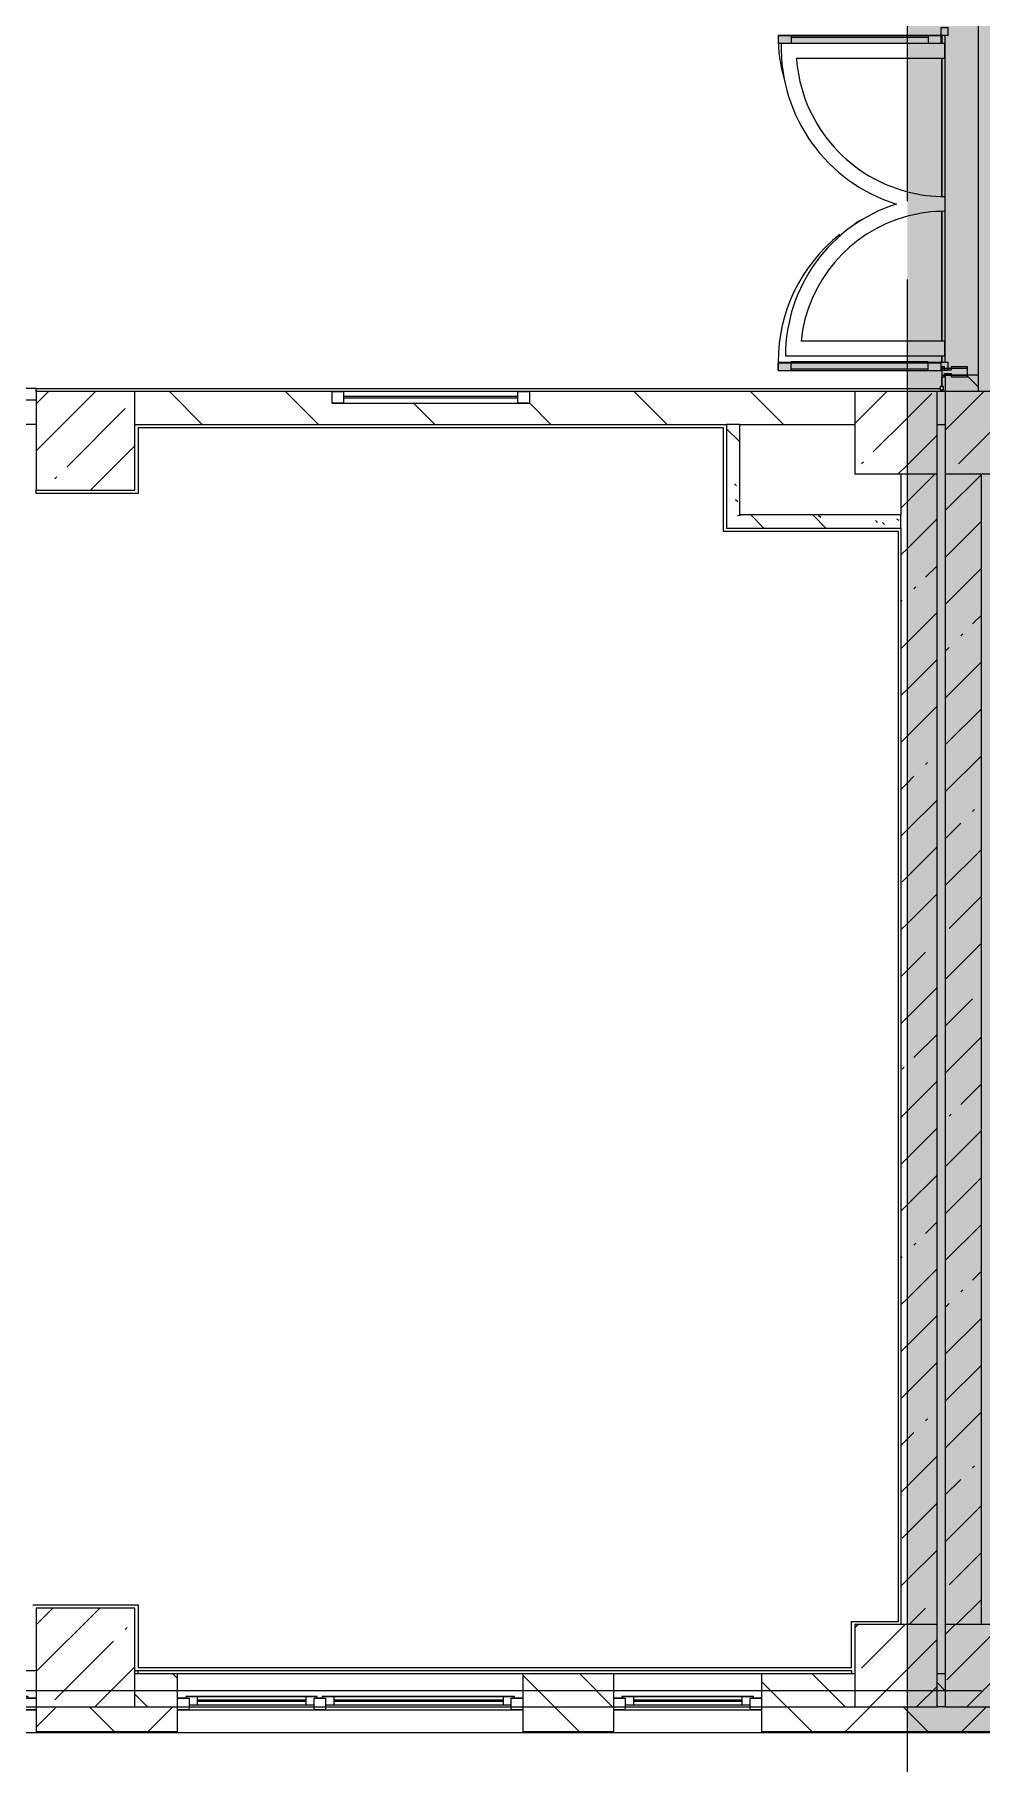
# Model space of a CAD drawing. Header units: millimetres. Extents: x 35224 to 234359, y -8553 to 29000.
# Drawn here: x 140349 to 146109, y -444 to 10072 of the extents above; entities that cross this region are included whole.
import ezdxf

# ---------------------------------------------------------------- set-up
doc = ezdxf.new("R2010")
doc.units = ezdxf.units.MM
doc.linetypes.add('Осевая', pattern=[3175, 635, -476.25, 1587.5, -476.25])
doc.layers.add('A-DETL-GENF-2', color=7, linetype='Continuous', lineweight=9, true_color=0xc0c0c0, transparency=0.4)
for name, color, linetype, lineweight, true_color in [('A-DETL-GENF-3', 7, 'Continuous', 5, 0xaaaaaa), ('A-DETL-GENF-4', 7, 'Continuous', 5, 0xb7b7b7), ('A-DETL-GENF-5', 7, 'Continuous', 5, 0xe2e2e2), ('A-DOOR-2', 7, 'Continuous', 5, 0xaaaaaa), ('A-DOOR-4', 7, 'Continuous', 5, 0xb7b7b7), ('A-FLOR-1', 7, 'Continuous', 5, 0xb7b7b7), ('A-FLOR-2', 7, 'Continuous', 5, 0xaaaaaa), ('A-GLAZ-CWMG-2', 7, 'Continuous', 5, 0x737373), ('A-WALL-5', 7, 'Continuous', 5, 0x737373), ('A-WALL-6', 7, 'Continuous', 9, 0x737373), ('I-WALL-2', 7, 'Continuous', 5, 0x737373), ('I-WALL-4', 7, 'Continuous', 5, 0x787878), ('S-COLS-2', 7, 'Continuous', 5, 0x737373)]:
    doc.layers.add(name, color=color, linetype=linetype, lineweight=lineweight, true_color=true_color)
for name, color, linetype, lineweight in [('A-GLAZ-1', 7, 'Continuous', 5), ('A-GLAZ-CWMG-3', 7, 'Continuous', 5), ('A-WALL', 7, 'Continuous', 9), ('A-WALL-4', 7, 'Continuous', 5), ('I-WALL-3', 7, 'Continuous', 5), ('S-COLS-1', 7, 'Continuous', 5), ('Оси', 7, 'Continuous', 9), ('Оси-2', 7, 'Осевая', 9)]:
    doc.layers.add(name, color=color, linetype=linetype, lineweight=lineweight)
pattern_1 = [(135, (107348.7, 0), (-176.7767, -176.7767), [])]
pattern_2 = [(45, (107348.7, 0), (-353.5534, 353.5534), []), (135, (107348.7, 0), (-353.5534, -353.5534), [])]
pattern_3 = [(45, (107348.7, 0), (-285.123, 285.123), []), (45, (107633.8, 0), (-285.123, 285.123), [504.031, -100.806, 16.764, -84.042])]
pattern_4 = [(45, (-38240, -150), (-285.123, 285.123), []), (45, (-37954.88, -150), (-285.123, 285.123), [504.031, -100.806, 16.764, -84.042])]
pattern_5 = [(45, (-38240, -7650), (-285.123, 285.123), []), (45, (-37954.88, -7650), (-285.123, 285.123), [504.031, -100.806, 16.764, -84.042])]
pattern_6 = [(135, (107348.7, 0), (-377.171, -377.171), [533.4, -88.9, 17.78, -88.9]), (135, (107348.7, 376.94), (-377.171, -377.171), []), (50, (107348.7, 0), (637.6445, -55.7866), [66.675, -733.425]), (355, (107348.7, 0), (-123.349, 668.699), [53.34, -586.74]), (100.451, (107401.8, -4.65), (514.299, 612.908), [56.665, -623.315]), (46.184, (107348.7, 177.8), (948.776, -147.15), [100.012, -1100.137]), (96.636, (107427.8, 165.5), (830.91, 865.997), [84.998, -934.973]), (351.184, (107348.7, 177.8), (830.918, 865.988), [80.01, -880.11]), (21, (107437.6, 133.35), (530.6506, -357.928), [66.675, -733.425]), (326, (107437.6, 133.35), (216.308, 644.658), [53.34, -586.74]), (71.451, (107481.8, 103.5), (746.96, 286.724), [56.665, -623.315]), (37.5, (107348.7, 0), (10.8105, 295.9426), [16.764, -562.864, 16.764, -578.866, -588.962]), (37.5, (107348.7, 0), (10.8105, 295.9426), [-1175.258, 16.764, -572.198]), (7.5, (107348.7, 0), (233.8692, 350.6318), [16.764, -322.834, 16.764, -549.529, -224.472]), (7.5, (107348.7, 0), (233.8692, 350.6318), [-905.891, 16.764, -207.708]), (327.5, (107150.44, 0), (474.5678, -20.0513), [16.764, -205.486, 16.764, -676.656, -920.115]), (327.5, (107150.44, 0), (474.5678, -20.0513), [-915.67, 16.764, -903.351]), (317.5, (107061.54, 0), (518.452, 88.9934), [16.764, -272.161, 16.764, -443.738, -653.415]), (317.5, (107061.54, 0), (518.452, 88.9934), [-749.427, 16.764, -636.651])]
pattern_7 = [(135, (107348.7, 0), (-353.5534, -353.5534), [])]

# ---------------------------------------------------------------- blocks, each defined once
blk = doc.blocks.new('BSC_Колонна _Прямоугольная - 500х500-23286270-3_7_2_птичка')
at = {"layer": 'S-COLS-1'}
h = blk.add_hatch(dxfattribs=at)
h.set_pattern_fill('FP_68', color=256, style=0, pattern_type=2)
h.set_pattern_definition([(45, (-38790, -7650), (-285.123, 285.123), []), (45, (-38504.88, -7650), (-285.123, 285.123), [504.031, -100.806, 16.764, -84.042])])
h.paths.add_polyline_path([(-250, -250), (250, -250), (250, 250), (-250, 250), (-250, 100)])
at = {"layer": 'S-COLS-2'}
for p, q in [((250, 250), (-250, 250)), ((-250, 250), (-250, -250)), ((250, -250), (250, 250)), ((-250, -250), (250, -250))]:
    blk.add_line(p, q, dxfattribs=at)
blk = doc.blocks.new('BSC_Колонна _Прямоугольная - 500х500-V104-3_7_2_птичка')
at = {"layer": 'S-COLS-1'}
h = blk.add_hatch(dxfattribs=at)
h.set_pattern_fill('FP_75', color=256, style=0, pattern_type=2)
h.set_pattern_definition([(45, (-38790, -150), (-285.123, 285.123), []), (45, (-38504.88, -150), (-285.123, 285.123), [504.031, -100.806, 16.764, -84.042])])
h.paths.add_polyline_path([(-250, -250), (250, -250), (250, 250), (-250, 250), (-250, 80)])
at = {"layer": 'S-COLS-2'}
for p, q in [((250, 250), (-250, 250)), ((-250, 250), (-250, -250)), ((250, -250), (250, 250)), ((-250, -250), (250, -250))]:
    blk.add_line(p, q, dxfattribs=at)
blk = doc.blocks.new('BSC_Колонна _Прямоугольная - 600х600-V122-3_7_2_птичка')
at = {"layer": 'S-COLS-1'}
h = blk.add_hatch(dxfattribs=at)
h.set_pattern_fill('FP_102', color=256, style=0, pattern_type=2)
h.set_pattern_definition([(45, (-33310, -7600), (-285.123, 285.123), []), (45, (-33024.88, -7600), (-285.123, 285.123), [504.031, -100.806, 16.764, -84.042])])
h.paths.add_polyline_path([(-300, -300), (300, -300), (300, 300), (-300, 300), (-300, 150)])
for p, q in [((300, 300), (-300, 300)), ((-300, 300), (-300, -300)), ((300, -300), (300, 300)), ((-300, -300), (300, -300))]:
    blk.add_line(p, q, dxfattribs=at)
blk = doc.blocks.new('BSC_Колонна _Прямоугольная - 600х600-V123-3_7_2_птичка')
at = {"layer": 'S-COLS-1'}
h = blk.add_hatch(dxfattribs=at)
h.set_pattern_fill('FP_103', color=256, style=0, pattern_type=2)
h.set_pattern_definition([(45, (-33310, -200), (-285.123, 285.123), []), (45, (-33024.88, -200), (-285.123, 285.123), [504.031, -100.806, 16.764, -84.042])])
h.paths.add_polyline_path([(-300, -300), (300, -300), (300, 300), (-300, 300), (-300, 30)])
for p, q in [((300, 300), (-300, 300)), ((-300, 300), (-300, -300)), ((300, -300), (300, 300)), ((-300, -300), (300, -300))]:
    blk.add_line(p, q, dxfattribs=at)
blk = doc.blocks.new('120_Окно_СКБ_2Ст - 120_Окно_СКБ_2Ст 2100х2400 _мал створка справа_-22446225-3_7_2_птичка')
at = {"layer": 'A-GLAZ-1'}
for p, q in [((-1050, -127), (-1050, -57)), ((-1050, -57), (-980, -57)), ((1050, -57), (-1050, -57)), ((-980, -57), (-980, -127)), ((150, -87), (-980, -87)), ((-980, -87), (-980, -127)), ((-930, -137), (-930, -87)), ((100, -137), (100, -87)), ((150, -127), (150, -57)), ((150, -57), (220, -57)), ((150, -127), (150, -87)), ((220, -57), (220, -127)), ((980, -87), (220, -87)), ((220, -87), (220, -127)), ((270, -137), (270, -87)), ((930, -137), (930, -87)), ((980, -127), (980, -57)), ((980, -57), (1050, -57)), ((980, -127), (980, -87)), ((1050, -57), (1050, -127)), ((-980, -127), (-1050, -127)), ((-1050, -127), (-1000, -127)), ((-980, -127), (-1000, -127)), ((-1000, -127), (-1000, -137)), ((-1000, -137), (170, -137)), ((170, -137), (-1000, -137)), ((-930, -107), (100, -107)), ((100, -117), (-930, -117)), ((220, -127), (150, -127)), ((170, -127), (150, -127)), ((170, -127), (200, -127)), ((170, -137), (170, -127)), ((220, -127), (200, -127)), ((200, -127), (200, -137)), ((200, -137), (1000, -137)), ((1000, -137), (200, -137)), ((270, -107), (930, -107)), ((930, -117), (270, -117)), ((1050, -127), (980, -127)), ((1000, -127), (980, -127)), ((1000, -127), (1050, -127)), ((1000, -137), (1000, -127))]:
    blk.add_line(p, q, dxfattribs=at)
blk = doc.blocks.new('120_Окно_СКБ_1Ст - 120_Окно_СКБ_1Ст 900х2500_h_-22445987-3_7_2_птичка')
at = {"layer": 'A-GLAZ-1'}
for p, q in [((-450, -127), (-450, -57)), ((-450, -57), (-380, -57)), ((450, -57), (-450, -57)), ((-380, -57), (-380, -127)), ((380, -87), (-380, -87)), ((-380, -87), (-380, -127)), ((-330, -137), (-330, -87)), ((330, -137), (330, -87)), ((380, -127), (380, -57)), ((380, -57), (450, -57)), ((380, -127), (380, -87)), ((450, -57), (450, -127)), ((-380, -127), (-450, -127)), ((-450, -127), (-400, -127)), ((-380, -127), (-400, -127)), ((-400, -127), (-400, -137)), ((-400, -137), (400, -137)), ((400, -137), (-400, -137)), ((-330, -107), (330, -107)), ((330, -117), (-330, -117)), ((450, -127), (380, -127)), ((400, -127), (380, -127)), ((400, -127), (450, -127)), ((400, -137), (400, -127))]:
    blk.add_line(p, q, dxfattribs=at)
blk = doc.blocks.new('BSC_Колонна _Прямоугольная - 500х500-V156-3_7_2_птичка')
at = {"layer": 'S-COLS-1'}
h = blk.add_hatch(dxfattribs=at)
h.set_pattern_fill('FP_133', color=256, style=0, pattern_type=2)
h.set_pattern_definition(pattern_4)
h.paths.add_polyline_path([(-15, -250), (70, -250), (70, 250), (-250, 250), (-250, -250)])
h = blk.add_hatch(dxfattribs=at)
h.set_pattern_fill('FP_133', color=256, style=0, pattern_type=2)
h.set_pattern_definition(pattern_4)
h.paths.add_polyline_path([(93, -250), (250, -250), (250, 250), (70, 250), (70, -250)])
for p, q in [((70, 250), (-250, 250)), ((-250, 250), (-250, -250)), ((-250, -250), (70, -250))]:
    blk.add_line(p, q, dxfattribs=at)
at = {"layer": 'S-COLS-2'}
for p, q in [((250, 250), (70, 250)), ((250, -250), (250, 250)), ((70, -250), (250, -250))]:
    blk.add_line(p, q, dxfattribs=at)
blk = doc.blocks.new('BSC_Колонна _Прямоугольная - 500х500-V157-3_7_2_птичка')
at = {"layer": 'S-COLS-1'}
h = blk.add_hatch(dxfattribs=at)
h.set_pattern_fill('FP_134', color=256, style=0, pattern_type=2)
h.set_pattern_definition(pattern_5)
h.paths.add_polyline_path([(-15, -250), (70, -250), (70, 250), (-250, 250), (-250, -250)])
h = blk.add_hatch(dxfattribs=at)
h.set_pattern_fill('FP_134', color=256, style=0, pattern_type=2)
h.set_pattern_definition(pattern_5)
h.paths.add_polyline_path([(70, -250), (250, -250), (250, 250), (70, 250), (70, 100)])
for p, q in [((70, 250), (-250, 250)), ((-250, 250), (-250, -250)), ((-250, -250), (70, -250))]:
    blk.add_line(p, q, dxfattribs=at)
at = {"layer": 'S-COLS-2'}
for p, q in [((250, 250), (70, 250)), ((250, -250), (250, 250)), ((70, -250), (250, -250))]:
    blk.add_line(p, q, dxfattribs=at)
blk = doc.blocks.new('120_Окно_СКБ_1Ст - 120_Окно_СКБ_1Ст 400х1200 EI30-24228909-3_7_2_птичка')
at = {"layer": 'A-GLAZ-1'}
for p, q in [((-600, 30), (-600, 100)), ((-600, 100), (-530, 100)), ((600, 100), (-600, 100)), ((-530, 30), (-600, 30)), ((-600, 30), (600, 30)), ((-530, 100), (-530, 30)), ((530, 70), (-530, 70)), ((530, 60), (-530, 60)), ((530, 30), (530, 100)), ((530, 100), (600, 100)), ((600, 30), (530, 30)), ((600, 100), (600, 30))]:
    blk.add_line(p, q, dxfattribs=at)
blk = doc.blocks.new('Прямоугольный импост - 50 x 70 мм-31700031-3_7_2_птичка')
at = {"layer": 'A-GLAZ-CWMG-3'}
for p, q in [((-70, 35), (0, 35)), ((-70, -35), (-70, 35)), ((0, -35), (-70, -35)), ((0, -15), (0, -35))]:
    blk.add_line(p, q, dxfattribs=at)
blk = doc.blocks.new('Прямоугольный импост - Импост структурный с накладкой - 160мм Темный-31239214-3_7_2_птичка')
at = {"layer": 'A-GLAZ-CWMG-2'}
for p, q in [((-50, 0), (-50, 17)), ((-50, 17), (0, 17)), ((-40, 0), (-50, 0)), ((-40, -40), (-40, 0)), ((0, 0), (-10, 0)), ((-10, 0), (-10, -40)), ((0, 17), (0, 0)), ((-50, -140), (-50, -40)), ((-50, -40), (-40, -40)), ((-10, -40), (0, -40)), ((0, -40), (0, -140)), ((0, -140), (-50, -140))]:
    blk.add_line(p, q, dxfattribs=at)
blk = doc.blocks.new('Дверь_Витражная_остекление_ - ДВН_ДАО_Главный вход_1800 в свету 5-32258809-3_7_2_птичка')
at = {"layer": 'A-DETL-GENF-5'}
for points in [[(-948, -20), (-993, -20), (-992, -226), (-948, -226)], [(1043, -20), (997, -20), (997, -226), (1043, -226)], [(-948, -1013), (-948, -226), (-993, -226), (-993, -1013)], [(1043, -311), (1043, -226), (997, -226), (997, -1013), (1043, -1013)]]:
    blk.add_hatch(color=256, dxfattribs=at).paths.add_polyline_path(points)
at = {"layer": 'A-DETL-GENF-3'}
for p, q in [((-993, -1013), (-993, -226)), ((-993, -226), (-993, -1013)), ((-983, -933), (-983, -226)), ((-948, -1013), (-948, -226)), ((-948, -1013), (-948, -226)), ((989, -933), (989, -226)), ((997, -1013), (997, -226)), ((997, -226), (997, -1013)), ((1033, -933), (1033, -226)), ((1043, -1013), (1043, -226)), ((1043, -1013), (1043, -226)), ((-993, -933), (-948, -933)), ((1043, -933), (997, -933)), ((-993, -1013), (-948, -1013)), ((-993, -1013), (-948, -1013)), ((1043, -1013), (997, -1013)), ((997, -1013), (1043, -1013))]:
    blk.add_line(p, q, dxfattribs=at)
at = {"layer": 'A-DETL-GENF-4'}
for p, q in [((-948, -20), (-993, -20)), ((-993, -226), (-993, -20)), ((-948, -20), (-993, -20)), ((-993, -20), (-993, -226)), ((-993, -100), (-948, -100)), ((-983, -226), (-983, -100)), ((-948, -226), (-948, -20)), ((-948, -226), (-948, -20)), ((989, -226), (989, -100)), ((997, -226), (997, -20)), ((997, -20), (997, -226)), ((1043, -100), (997, -100)), ((1033, -226), (1033, -100)), ((1043, -226), (1043, -20)), ((1043, -226), (1043, -20))]:
    blk.add_line(p, q, dxfattribs=at)
at = {"layer": 'A-DOOR-2'}
for p, q in [((-993, -1013), (-993, -226)), ((993, -1013), (993, -226))]:
    blk.add_line(p, q, dxfattribs=at)
for centre, start, end in [((993, -20), 208.9884, 212.16), ((993, -20), 218.4779, 270), ((-993, -20), 270, 285.599)]:
    blk.add_arc(centre, 993, start, end, dxfattribs=at)
at = {"layer": 'A-DOOR-4'}
for p, q in [((-1043, 20), (-993, 20)), ((-1043, -20), (-1043, 20)), ((-993, 20), (-993, -20)), ((993, 20), (1043, 20)), ((993, -20), (993, 20)), ((1043, 20), (1043, -20)), ((-993, -20), (-1043, -20)), ((-993, -226), (-993, -20)), ((993, -226), (993, -20)), ((1043, -20), (993, -20))]:
    blk.add_line(p, q, dxfattribs=at)
blk = doc.blocks.new('Прямоугольный импост - Импост структурный с накладкой - 160мм Темный-31915521-3_7_2_птичка')
at = {"layer": 'A-GLAZ-CWMG-2'}
for p, q in [((-25, 0), (-25, 17)), ((-25, 17), (25, 17)), ((-15, 0), (-25, 0)), ((-15, -40), (-15, 0)), ((25, 0), (15, 0)), ((15, 0), (15, -40)), ((25, 17), (25, 0)), ((-25, -140), (-25, -40)), ((-25, -40), (-15, -40)), ((15, -40), (25, -40)), ((25, -40), (25, -140)), ((25, -140), (-25, -140))]:
    blk.add_line(p, q, dxfattribs=at)

msp = doc.modelspace()

# ---------------------------------------------------------------- hatches: boundary and pattern name
at = {"layer": 'A-DETL-GENF-2'}
msp.add_hatch(color=256, dxfattribs=at).paths.add_polyline_path([(178200.6, -251.7), (183198.7, -251.7), (183198.7, 3288.3), (191918.7, 3288.3), (191918.7, 27348.3), (149258.7, 27348.3), (149258.7, 23888.3), (145658.8, 23888.3), (145658.8, -251.7), (177268.4, -251.7)])
at = {"layer": 'A-WALL-4'}
h = msp.add_hatch(dxfattribs=at)
h.set_pattern_fill('FP_91', color=256, style=0, pattern_type=2)
h.set_pattern_definition(pattern_1)
h.paths.add_polyline_path([(139458.7, -100), (139458.7, 100), (138231.5, 100), (138231.5, -100), (139048.1, -100)])
h.paths.add_polyline_path([(145338.7, -100), (145338.7, 100), (144771.7, 100), (144771.7, -100)])
h.paths.add_polyline_path([(137183.7, -100), (137331.5, -100), (137331.5, 100), (137158.4, 100), (137158.4, -100)])
h.paths.add_polyline_path([(143709.1, -100), (143871.7, -100), (143871.7, 100), (143318.7, 100), (143318.7, -100)])
h.paths.add_polyline_path([(140958.7, -100), (141218.7, -100), (141218.7, 100), (140958.7, 100), (140958.7, 39.5)])
h.paths.add_polyline_path([(126708.7, -100), (128058.7, -100), (128058.7, 100), (126708.7, 100)])
h.paths.add_polyline_path([(124132.8, -100), (124608.7, -100), (124608.7, 100), (123858.7, 100), (123858.7, -100)])
h.paths.add_polyline_path([(132522.6, -100), (132908.7, -100), (132908.7, 100), (132158.7, 100), (132158.7, -100)])
h.paths.add_polyline_path([(130058.7, -100), (130058.7, 100), (129858.7, 100), (129858.7, -100)])
h.paths.add_polyline_path([(133758.4, -100), (133758.4, 100), (133508.7, 100), (133508.7, -100)])
h.paths.add_polyline_path([(122958.7, -100), (122958.7, 100), (122208.7, 100), (122208.7, -100)])
h.paths.add_polyline_path([(128958.7, -100), (129258.7, -100), (129258.7, 100), (128958.7, 100)])
h.paths.add_polyline_path([(118458.7, -100), (118458.7, 100), (117708.4, 100), (117708.4, -100)])
h.paths.add_polyline_path([(119358.7, -100), (119508.7, -100), (119508.7, 100), (119358.7, 100)])
h.paths.add_polyline_path([(115008.7, -100), (115008.7, 100), (114178.7, 100), (114178.7, -100), (114810.8, -100)])
h = msp.add_hatch(dxfattribs=at)
h.set_pattern_fill('FP_91', color=256, style=0, pattern_type=2)
h.set_pattern_definition(pattern_1)
h.paths.add_polyline_path([(172607.4, -100), (172758.7, -100), (172758.7, 100), (172508.7, 100), (172508.7, -100)])
h.paths.add_polyline_path([(162353.2, -100), (162858.7, -100), (162858.7, 100), (162108.7, 100), (162108.7, -100)])
h.paths.add_polyline_path([(164258.7, -100), (165158.7, -100), (165158.7, 100), (164258.7, 100), (164258.7, -52.2)])
h.paths.add_polyline_path([(171608.7, -100), (171608.7, 100), (171058.7, 100), (171058.7, -100)])
h.paths.add_polyline_path([(168758.7, -100), (168958.7, -100), (168958.7, 100), (168758.7, 100), (168758.7, 42.9)])
h.paths.add_polyline_path([(155508.7, -100), (155508.7, 100), (155258.7, 100), (155258.7, -100)])
h.paths.add_polyline_path([(158358.7, -100), (158358.7, 100), (157608.7, 100), (157608.7, -100)])
h.paths.add_polyline_path([(151166.7, -100), (151658.7, -100), (151658.7, 100), (150758.7, 100), (150758.7, -100)])
h.paths.add_polyline_path([(159758.7, -100), (160008.7, -100), (160008.7, 100), (159758.7, 100), (159758.7, 33.3)])
h.paths.add_polyline_path([(150258.7, -100), (150258.7, 100), (150008.7, 100), (150008.7, -100)])
h.paths.add_polyline_path([(149108.7, -100), (149108.7, 100), (148488.7, 100), (148488.7, -100)])
h.paths.add_polyline_path([(145838.7, -100), (145888.7, -100), (145888.7, 100), (145838.7, 100)])
h = msp.add_hatch(dxfattribs=at)
h.set_pattern_fill('FP_93', color=256, style=0, pattern_type=2)
h.set_pattern_definition(pattern_2)
h.paths.add_polyline_path([(140912.5, -250), (141218.7, -250), (141218.7, -100), (140358.7, -100), (140358.7, -250)])
h.paths.add_polyline_path([(145658.8, -250), (145658.8, -100), (144771.7, -100), (144771.7, -250), (145573.5, -250)])
h.paths.add_polyline_path([(137331.5, -250), (137331.5, -100), (136558.4, -100), (136558.4, -250), (137183.7, -250)])
h.paths.add_polyline_path([(138231.5, -250), (139458.7, -250), (139458.7, -100), (138231.5, -100)])
h.paths.add_polyline_path([(143709.1, -250), (143871.7, -250), (143871.7, -100), (143318.7, -100), (143318.7, -250)])
h.paths.add_polyline_path([(133454.9, -250), (133758.4, -250), (133758.4, -100), (132158.7, -100), (132158.7, -250), (132522.6, -250)])
h.paths.add_polyline_path([(128058.7, -250), (128058.7, -100), (126708.7, -100), (126708.7, -250), (126929.4, -250)])
h.paths.add_polyline_path([(128958.7, -250), (130058.7, -250), (130058.7, -100), (128958.7, -100)])
h.paths.add_polyline_path([(122208.7, -250), (122958.7, -250), (122958.7, -100), (122208.7, -100)])
h.paths.add_polyline_path([(123858.7, -250), (124608.7, -250), (124608.7, -100), (123858.7, -100)])
h.paths.add_polyline_path([(120108.7, -250), (120108.7, -100), (119358.7, -100), (119358.7, -250), (119471.8, -250)])
h.paths.add_polyline_path([(114178.7, -250), (115608.4, -250), (115608.4, -100), (114178.7, -100)])
h.paths.add_polyline_path([(117708.4, -250), (118458.7, -250), (118458.7, -100), (117708.4, -100)])
h.paths.add_polyline_path([(111078.7, -250), (111078.7, -100), (107088.7, -100), (107088.7, -250), (110149.8, -250)])
h = msp.add_hatch(dxfattribs=at)
h.set_pattern_fill('FP_93', color=256, style=0, pattern_type=2)
h.set_pattern_definition(pattern_2)
h.paths.add_polyline_path([(163975.8, -250), (163975.8, -100), (163758.7, -100), (163758.7, -250)])
h.paths.add_polyline_path([(162858.7, -250), (162858.7, -100), (162108.7, -100), (162108.7, -250), (162353.2, -250)])
h.paths.add_polyline_path([(149108.7, -250), (149108.7, -100), (148488.7, -100), (148488.7, -250)])
h.paths.add_polyline_path([(151658.7, -250), (151658.7, -100), (150008.7, -100), (150008.7, -250), (151166.7, -250)])
h.paths.add_polyline_path([(155508.7, -250), (155508.7, -100), (154758.7, -100), (154758.7, -250), (155258.7, -250)])
h.paths.add_polyline_path([(160008.7, -250), (160008.7, -100), (159258.7, -100), (159258.7, -250), (159556.6, -250)])
h.paths.add_polyline_path([(157608.7, -250), (158358.7, -250), (158358.7, -100), (157608.7, -100)])
h.paths.add_polyline_path([(145658.8, -250), (146388.7, -250), (146388.7, -100), (145658.8, -100), (145658.8, -182.3)])
at = {"layer": 'I-WALL-3'}
h = msp.add_hatch(dxfattribs=at)
h.set_pattern_fill('FP_92', color=256, style=0, pattern_type=2)
h.set_pattern_definition(pattern_7)
h.paths.add_polyline_path([(145888.7, 7900), (146088.7, 7900), (146088.7, 8000), (145888.7, 8000)])
h.paths.add_polyline_path([(145888.7, 10130), (146088.7, 10130), (146088.7, 10230), (145888.7, 10230)])
h = msp.add_hatch(dxfattribs=at)
h.set_pattern_fill('FP_92', color=256, style=0, pattern_type=2)
h.set_pattern_definition(pattern_7)
h.paths.add_polyline_path([(144638.7, 7700), (145338.7, 7700), (145338.7, 7900), (143358.7, 7900), (143358.7, 7830), (142158.7, 7830), (142158.7, 7900), (140958.7, 7900), (140958.7, 7700), (144558.7, 7700)])
h.paths.add_polyline_path([(137858.7, 7700), (137858.7, 7900), (137158.4, 7900), (137158.4, 7700), (137788.4, 7700)])
h = msp.add_hatch(dxfattribs=at)
h.set_pattern_fill('FP_92', color=256, style=0, pattern_type=2)
h.set_pattern_definition(pattern_7)
h.paths.add_polyline_path([(149478.7, 7700), (150258.7, 7700), (150258.7, 7900), (149478.7, 7900)])
h.paths.add_polyline_path([(146844.6, 7700), (146978.7, 7700), (146978.7, 7900), (146388.7, 7900), (146388.7, 7700)])
h.paths.add_polyline_path([(145888.7, 7700), (145888.7, 7900), (145838.7, 7900), (145838.7, 7700)])
h = msp.add_hatch(dxfattribs=at)
h.set_pattern_fill('FP_89', color=256, style=0, pattern_type=2)
h.set_pattern_definition(pattern_3)
h.paths.add_polyline_path([(145658.8, 400), (145658.8, 7400), (145618.7, 7400), (145618.7, 400)])
h = msp.add_hatch(dxfattribs=at)
h.set_pattern_fill('FP_89', color=256, style=0, pattern_type=2)
h.set_pattern_definition(pattern_3)
h.paths.add_polyline_path([(145658.8, 400), (145838.7, 400), (145838.7, 7400), (145658.8, 7400), (145658.8, 808.9)])
h = msp.add_hatch(dxfattribs=at)
h.set_pattern_fill('FP_89', color=256, style=0, pattern_type=2)
h.set_pattern_definition(pattern_3)
h.paths.add_polyline_path([(145888.7, 400), (146108.7, 400), (146108.7, 7400), (145888.7, 7400), (145888.7, 808.9)])
at = {"layer": 'I-WALL-4'}
h = msp.add_hatch(dxfattribs=at)
h.set_pattern_fill('FP_99', color=256, style=0, pattern_type=2)
h.set_pattern_definition(pattern_6)
h.paths.add_polyline_path([(144638.7, 7150), (144638.7, 7700), (144558.7, 7700), (144558.7, 7150)])
h = msp.add_hatch(dxfattribs=at)
h.set_pattern_fill('FP_99', color=256, style=0, pattern_type=2)
h.set_pattern_definition(pattern_6)
h.paths.add_polyline_path([(145618.7, 7070), (145618.7, 7150), (144558.7, 7150), (144558.7, 7070), (145573.5, 7070)])

# ---------------------------------------------------------------- linework, layer by layer
at = {"layer": 'A-FLOR-1'}
for p, q in [((145868.2, 10064.1), (145868.2, 10018)), ((145868.7, 10018), (145868.7, 10064.1)), ((145885.7, 9928), (145885.7, 10018)), ((145868.2, 9928), (145868.2, 9088.1)), ((145868.7, 9088.1), (145868.7, 9928)), ((145888.7, 8997), (145888.7, 9087)), ((145868.2, 8995.9), (145868.2, 8207.6)), ((145868.7, 8207.6), (145868.7, 8995.9)), ((145885.7, 8117.6), (145885.7, 8207.6)), ((145868.2, 8117.6), (145868.2, 8080)), ((145868.7, 8080), (145868.7, 8117.6)), ((145868.2, 7991.2), (145868.2, 7931)), ((145868.2, 7911), (145868.2, 7900)), ((145868.7, 7931), (145868.7, 7990.6))]:
    msp.add_line(p, q, dxfattribs=at)
for centre, radius, start, end in [((145885.7, 9992), 905, 255.46254, 270.18994), ((145885.7, 8118), 879, 89.80445, 104.9812)]:
    msp.add_arc(centre, radius, start, end, dxfattribs=at)
at = {"layer": 'A-FLOR-2'}
for p, q in [((145885.7, 10018), (144891, 10018)), ((144983, 9928), (145885.7, 9928)), ((145885.7, 8207.6), (145011.3, 8207.6)), ((144916.7, 8117.6), (145885.7, 8117.6)), ((140358.7, 7920), (145858.2, 7920)), ((144538.7, 7680), (140978.7, 7680)), ((140978.7, 7680), (140978.7, 7280)), ((144538.7, 7050), (144538.7, 7680)), ((140358.7, 7280), (140358.7, 7300)), ((140978.7, 7280), (140358.7, 7280)), ((145603.7, 7050), (144538.7, 7050)), ((145603.7, 420), (145603.7, 7050)), ((140338.7, 520), (140978.7, 520)), ((140978.7, 520), (140978.7, 140)), ((145318.7, 140), (145318.7, 420)), ((145318.7, 420), (145603.7, 420)), ((140978.7, 140), (145318.7, 140))]:
    msp.add_line(p, q, dxfattribs=at)
for centre, radius, start, end in [((145885.7, 9992), 995, 178.50265, 252.82384), ((145885.7, 9992), 905, 184.05524, 255.46254), ((145885.7, 8118), 969, 107.65196, 180.02266), ((145885.7, 8118), 879, 104.9812, 174.14835)]:
    msp.add_arc(centre, radius, start, end, dxfattribs=at)
at = {"layer": 'A-WALL'}
for p, q in [((144638.7, 7700), (144558.7, 7700)), ((145618.7, 7070), (145618.7, 7150)), ((140958.7, -100), (141218.7, -100)), ((143318.7, -100), (143871.7, -100)), ((144771.7, -100), (145338.7, -100)), ((140358.7, -250), (141218.7, -250)), ((140358.7, -253), (141218.7, -253)), ((143318.7, -250), (143871.7, -250)), ((143318.7, -253), (143871.7, -253)), ((144771.7, -250), (146388.7, -250)), ((144771.7, -253), (146388.7, -253))]:
    msp.add_line(p, q, dxfattribs=at)
at = {"layer": 'A-WALL-4'}
for p, q in [((141218.7, 100), (140958.7, 100)), ((141218.7, -258), (141218.7, 100)), ((143871.7, 100), (143318.7, 100)), ((143318.7, 100), (143318.7, -258)), ((143871.7, -258), (143871.7, 100)), ((145338.7, 100), (144771.7, 100)), ((144771.7, 100), (144771.7, -258)), ((139458.7, -100), (140358.7, -100)), ((140358.7, -100), (140358.7, -258)), ((141218.7, -100), (143318.7, -100)), ((143871.7, -100), (144771.7, -100)), ((143871.7, -258), (136558.4, -258)), ((157608.7, -258), (143871.7, -258))]:
    msp.add_line(p, q, dxfattribs=at)
at = {"layer": 'A-WALL-5'}
for p, q in [((145878.2, 7931), (145858.2, 7931)), ((145858.2, 7931), (145858.2, 7911)), ((145858.2, 7911), (145878.2, 7911)), ((145878.2, 7911), (145878.2, 7931)), ((145888.7, 100), (145838.7, 100))]:
    msp.add_line(p, q, dxfattribs=at)
at = {"layer": 'A-WALL-6'}
msp.add_line((145888.7, -100), (145838.7, -100), dxfattribs=at)
at = {"layer": 'I-WALL-2'}
for p, q in [((146088.7, 10230), (146088.7, 7900)), ((145888.7, 9087), (145888.7, 10064.1)), ((145888.7, 8080), (145888.7, 8997)), ((146088.7, 8000), (145888.7, 8000)), ((145888.7, 8000), (145888.7, 7900)), ((145888.7, 7900), (145838.7, 7900)), ((145838.7, 7700), (145888.7, 7700)), ((145838.7, 400), (145838.7, 7400)), ((145888.7, 7400), (145888.7, 400)), ((146108.7, 400), (146108.7, 7400))]:
    msp.add_line(p, q, dxfattribs=at)
at = {"layer": 'I-WALL-3'}
for p, q in [((142158.7, 7900), (140958.7, 7900)), ((145338.7, 7900), (143358.7, 7900)), ((140358.7, 7700), (137788.4, 7700)), ((140958.7, 7700), (144558.7, 7700)), ((144558.7, 7700), (144558.7, 7070)), ((144638.7, 7150), (144638.7, 7700)), ((144638.7, 7700), (145338.7, 7700)), ((145618.7, 7400), (145618.7, 7150)), ((144558.7, 7070), (145618.7, 7070)), ((145618.7, 7150), (144638.7, 7150)), ((145618.7, 7070), (145618.7, 400)), ((137158.4, 120), (140358.7, 120)), ((140958.7, 120), (145318.7, 120)), ((140978.7, 100), (140978.7, 120)), ((145318.7, 120), (145318.7, 100)), ((143318.7, 100), (141218.7, 100)), ((144771.7, 100), (143871.7, 100))]:
    msp.add_line(p, q, dxfattribs=at)
at = {"layer": 'Оси'}
for p, q in [((145658.7, -4552.8), (145658.7, 7947.2)), ((133608.7, 0), (146108.7, 0))]:
    msp.add_line(p, q, dxfattribs=at)
at = {"layer": 'Оси-2'}
msp.add_line((145658.7, 7947.2), (145658.7, 11277.7), dxfattribs=at)

# ---------------------------------------------------------------- block references
at = {"layer": 'A-DOOR-4', "rotation": 269.9999999999999}
msp.add_blockref('Дверь_Витражная_остекление_ - ДВН_ДАО_Главный вход_1800 в свету 5-32258809-3_7_2_птичка', (145884.7, 9072.5), dxfattribs=at)
at = {"layer": 'A-GLAZ-1'}
msp.add_blockref('120_Окно_СКБ_1Ст - 120_Окно_СКБ_1Ст 400х1200 EI30-24228909-3_7_2_птичка', (142758.7, 7800), dxfattribs=at)
at = {"layer": 'A-GLAZ-1', "rotation": 180}
for name, p in [('120_Окно_СКБ_1Ст - 120_Окно_СКБ_1Ст 900х2500_h_-22445987-3_7_2_птичка', (139908.7, -175)), ('120_Окно_СКБ_2Ст - 120_Окно_СКБ_2Ст 2100х2400 _мал створка справа_-22446225-3_7_2_птичка', (142268.7, -175)), ('120_Окно_СКБ_1Ст - 120_Окно_СКБ_1Ст 900х2500_h_-22445987-3_7_2_птичка', (144321.7, -175))]:
    msp.add_blockref(name, p, dxfattribs=at)
at = {"layer": 'A-GLAZ-CWMG-2', "extrusion": (0, 0, -1), "rotation": 270.0000000000001}
for name, p in [('Прямоугольный импост - Импост структурный с накладкой - 160мм Темный-31239214-3_7_2_птичка', (-145884.7, 8000)), ('Прямоугольный импост - Импост структурный с накладкой - 160мм Темный-31915521-3_7_2_птичка', (-145884.7, 8015))]:
    msp.add_blockref(name, p, dxfattribs=at)
at = {"layer": 'A-GLAZ-CWMG-3', "extrusion": (0, 0, -1), "rotation": 180}
msp.add_blockref('Прямоугольный импост - 50 x 70 мм-31700031-3_7_2_птичка', (-140358.7, 7885), dxfattribs=at)
at = {"layer": 'S-COLS-1'}
for name, p in [('BSC_Колонна _Прямоугольная - 600х600-V122-3_7_2_птичка', (140658.7, 7600)), ('BSC_Колонна _Прямоугольная - 600х600-V123-3_7_2_птичка', (140658.7, 200))]:
    msp.add_blockref(name, p, dxfattribs=at)
at = {"layer": 'S-COLS-2'}
for name, p in [('BSC_Колонна _Прямоугольная - 500х500-V157-3_7_2_птичка', (145588.7, 7650)), ('BSC_Колонна _Прямоугольная - 500х500-23286270-3_7_2_птичка', (146138.7, 7650)), ('BSC_Колонна _Прямоугольная - 500х500-V156-3_7_2_птичка', (145588.7, 150)), ('BSC_Колонна _Прямоугольная - 500х500-V104-3_7_2_птичка', (146138.7, 150))]:
    msp.add_blockref(name, p, dxfattribs=at)

doc.saveas('drawing.dxf')
